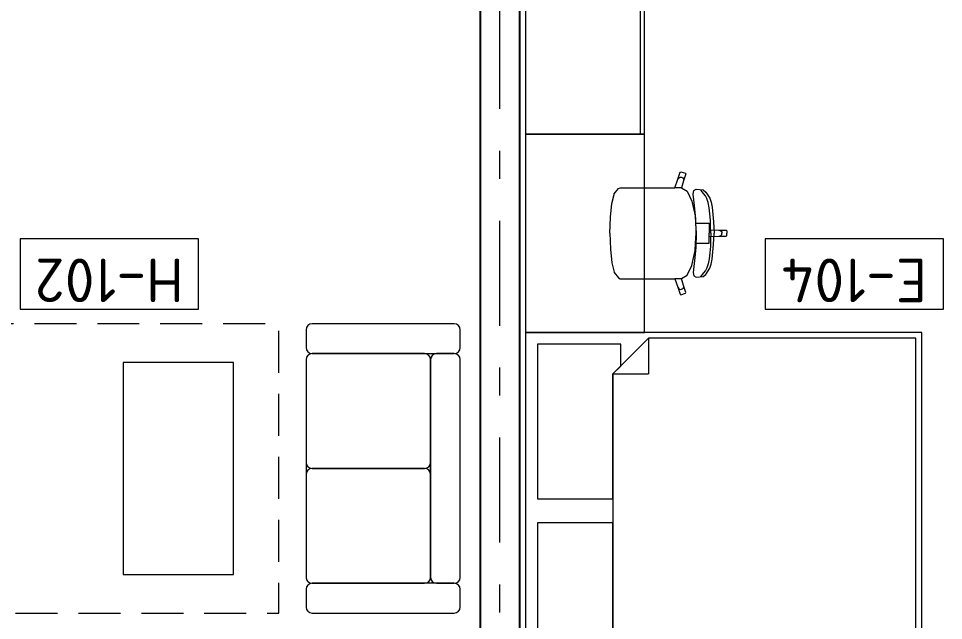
# Model space of a CAD drawing. Header units: millimetres. Extents: x 18162 to 3540582, y 72188 to 247925.
# Drawn here: x 678081 to 682751, y 79693 to 82728 of the extents above; entities that cross this region are included whole.
import ezdxf
from ezdxf.enums import TextEntityAlignment as Align

# ---------------------------------------------------------------- set-up
doc = ezdxf.new("R2010")
doc.units = ezdxf.units.MM
doc.header["$MEASUREMENT"] = 0
doc.set_wipeout_variables(frame=1)
for name, pattern in [('Double Dashed', [1093.611073, 529.166651, -211.666656, 141.111112, -211.666656]), ('Hidden Line', [317.5, 211.666667, -105.833333]), ('Wipeout_Contour', [1000, 0, -1000])]:
    doc.linetypes.add(name, pattern=pattern)
for name, color, linetype in [('Archicad Zone Stamps', 7, 'Continuous'), ('Interior - Furniture', 7, 'Continuous'), ('Model Unit - Zone A', 7, 'Continuous'), ('Structural - Bearing', 7, 'Continuous'), ('Structural - Grid', 7, 'Continuous')]:
    doc.layers.add(name, color=color, linetype=linetype)
doc.styles.add('GENERATED_STYLE_2', font='')
doc.styles.add('GENERATED_STYLE_3', font='', dxfattribs={"width": 0.8})
doc.styles.get('GENERATED_STYLE_2').set_extended_font_data('ISOCPEUR MON')
doc.styles.get('GENERATED_STYLE_3').set_extended_font_data('ISOCPEUR MON')

# ---------------------------------------------------------------- blocks, each defined once
blk = doc.blocks.new('Унтлагын өрөө_E-104_57_3', base_point=(682300.6, 81168.1))
at = {"layer": 'Archicad Zone Stamps', "color": 7, "linetype": 'Continuous', "lineweight": 5}
for p, q in [((682750.6, 81617.4), (681850.6, 81617.4)), ((681850.6, 81617.4), (681850.6, 81262.5)), ((682750.6, 81262.5), (682750.6, 81617.4)), ((681850.6, 81262.5), (682750.6, 81262.5))]:
    blk.add_line(p, q, dxfattribs=at)
at = {"layer": 'Archicad Zone Stamps', "color": 7, "lineweight": 5, "style": 'GENERATED_STYLE_2'}
for tag, p in [('DUMMY_861', (681927.4, 81298)), ('ROOM_NUMBER', (682300.6, 81298))]:
    blk.add_attdef(tag, text='', height=220, rotation=180, dxfattribs=at).set_placement(p, align=Align.TOP_CENTER)
blk = doc.blocks.new('Carpet 27[180]_3', base_point=(677937.6, 79730.2))
at = {"layer": 'Interior - Furniture', "color": 7, "linetype": 'Hidden Line', "lineweight": 5, "flags": 128}
blk.add_lwpolyline([(677937.6, 81188.5), (677937.6, 79730.2), (679396, 79730.2), (679396, 81188.5)], close=True, dxfattribs=at)
blk = doc.blocks.new('Зочны өрөө_ гал тогоо_H-102_83_3', base_point=(678540.2, 81440))
at = {"layer": 'Archicad Zone Stamps', "color": 7, "linetype": 'Continuous', "lineweight": 5}
for p, q in [((678990.2, 81617.4), (678090.2, 81617.4)), ((678090.2, 81617.4), (678090.2, 81262.5)), ((678990.2, 81262.5), (678990.2, 81617.4)), ((678090.2, 81262.5), (678990.2, 81262.5))]:
    blk.add_line(p, q, dxfattribs=at)
at = {"layer": 'Archicad Zone Stamps', "color": 7, "lineweight": 5, "style": 'GENERATED_STYLE_2'}
for tag, p in [('DUMMY_861', (678167, 81298)), ('ROOM_NUMBER', (678540.2, 81298))]:
    blk.add_attdef(tag, text='', height=220, rotation=180, dxfattribs=at).set_placement(p, align=Align.TOP_CENTER)
blk = doc.blocks.new('Bed Layout 27[253]_3', base_point=(680641.3, 80245.7))
at = {"layer": 'Interior - Furniture', "color": 7, "linetype": 'Continuous', "lineweight": 5}
for p, q in [((682641.3, 81145.7), (680641.3, 81145.7)), ((680641.3, 81145.7), (680641.3, 79345.7)), ((681261.3, 81115.7), (681081.3, 80935.7)), ((682611.3, 81115.7), (681261.3, 81115.7)), ((681261.3, 81115.7), (681261.3, 80935.7)), ((682611.3, 80245.7), (682611.3, 81115.7)), ((682641.3, 79345.7), (682641.3, 81145.7)), ((681081.3, 80935.7), (681081.3, 80245.7)), ((681081.3, 80935.7), (681261.3, 80935.7)), ((681081.3, 80245.7), (681081.3, 79555.7)), ((682611.3, 79375.7), (682611.3, 80245.7)), ((681081.3, 79555.7), (681261.3, 79375.7)), ((681081.3, 79555.7), (681261.3, 79555.7)), ((681261.3, 79375.7), (681261.3, 79555.7)), ((681061.3, 79345.7), (680641.3, 79345.7)), ((680641.3, 79345.7), (680641.3, 78845.7)), ((680641.3, 79345.7), (682641.3, 79345.7)), ((681061.3, 78845.7), (681061.3, 79345.7)), ((681261.3, 79375.7), (682611.3, 79375.7)), ((680641.3, 78845.7), (681061.3, 78845.7))]:
    blk.add_line(p, q, dxfattribs=at)
at = {"layer": 'Interior - Furniture', "color": 7, "linetype": 'Continuous', "lineweight": 5, "flags": 128}
for points in [[(681081.3, 80935.7), (681121.3, 80975.7), (681121.3, 81085.7), (680701.3, 81085.7), (680701.3, 80305.7), (681081.3, 80305.7)], [(681081.3, 80185.7), (680701.3, 80185.7), (680701.3, 79405.7), (681121.3, 79405.7), (681121.3, 79515.7), (681081.3, 79555.7)]]:
    blk.add_lwpolyline(points, close=True, dxfattribs=at)
blk.add_lwpolyline([(680851.3, 79195.7, 1), (680851.3, 78995.7, 1)], format="xyb", close=True, dxfattribs=at)
blk = doc.blocks.new('Office Workstation Solo 27[254]_3', base_point=(680641.3, 82145.7))
at = {"layer": 'Interior - Furniture', "color": 7, "linetype": 'Continuous', "lineweight": 5}
for p, q in [((681410.1, 81918.3), (681421.5, 81953.7)), ((681421.5, 81953.7), (681425.2, 81955.7)), ((681425.2, 81955.7), (681448, 81948.2)), ((681448, 81948.2), (681449.9, 81944.4)), ((681394.4, 81874.9), (681410.1, 81918.3)), ((681410.1, 81918.3), (681412.9, 81923.5)), ((681412.9, 81923.5), (681417.5, 81927.1)), ((681417.5, 81927.1), (681423.1, 81928.7)), ((681423.1, 81928.7), (681428.9, 81928)), ((681438.5, 81909), (681428.8, 81874.8)), ((681428.9, 81928), (681434, 81925.1)), ((681434, 81925.1), (681437.6, 81920.5)), ((681437.6, 81920.5), (681439.2, 81914.8)), ((681449.9, 81944.4), (681438.5, 81909)), ((681439.2, 81914.8), (681438.5, 81909)), ((681088.4, 81843.6), (681109.6, 81870.4)), ((681109.6, 81870.4), (681118.2, 81874.9)), ((681118.2, 81874.9), (681149.2, 81874.9)), ((681149.2, 81874.9), (681185.3, 81874.9)), ((681185.3, 81874.9), (681394.4, 81874.9)), ((681428.7, 81874.9), (681394.4, 81874.9)), ((681428.7, 81874.9), (681428.8, 81874.8)), ((681428.8, 81874.8), (681456.7, 81857.5)), ((681456.7, 81857.5), (681480.5, 81807.8)), ((681487.2, 81843.1), (681490.2, 81860.4)), ((681490.2, 81860.4), (681501.8, 81867.1)), ((681501.8, 81867.1), (681537.9, 81863.8)), ((681527.3, 81860.7), (681524.7, 81864.4)), ((681532.5, 81854.4), (681527.3, 81860.7)), ((681538.6, 81845.4), (681532.5, 81854.4)), ((681537.9, 81863.8), (681551.1, 81853.2)), ((681551.1, 81853.2), (681571.1, 81822.2)), ((681076.8, 81795.5), (681087.5, 81841.5)), ((681087.5, 81841.5), (681088.4, 81843.6)), ((681480.5, 81807.8), (681496.4, 81733.4)), ((681489.8, 81814.2), (681487.2, 81843.1)), ((681495.6, 81768.9), (681489.8, 81814.2)), ((681548.7, 81833.7), (681538.6, 81845.4)), ((681556.4, 81820.5), (681548.7, 81833.7)), ((681562.6, 81800.1), (681556.4, 81820.5)), ((681571.1, 81822.2), (681578.4, 81802.3)), ((681069.7, 81726.8), (681076.8, 81795.5)), ((681500.3, 81718), (681495.6, 81768.9)), ((681567.6, 81774.2), (681562.6, 81800.1)), ((681571.3, 81744.2), (681567.6, 81774.2)), ((681578.4, 81802.3), (681583.2, 81776.4)), ((681583.2, 81776.4), (681590.2, 81703.2)), ((681067.1, 81645.7), (681069.6, 81725.7)), ((681069.6, 81725.7), (681069.7, 81726.8)), ((681496.4, 81733.4), (681498.7, 81696)), ((681502.6, 81645.7), (681500.3, 81718)), ((681573.8, 81711.8), (681571.3, 81744.2)), ((681498.7, 81696), (681501.9, 81645.7)), ((681498.7, 81696), (681537.5, 81696)), ((681537.5, 81696), (681567.4, 81696)), ((681567.4, 81696), (681567.4, 81662.6)), ((681575.3, 81678.4), (681573.8, 81711.8)), ((681575.8, 81645.7), (681575.3, 81678.4)), ((681590.2, 81703.2), (681592.4, 81645.7)), ((681067.1, 81645.7), (681069.6, 81565.6)), ((681498.7, 81595.4), (681501.9, 81645.7)), ((681502.6, 81645.7), (681500.3, 81573.4)), ((681567.4, 81662.6), (681567.4, 81645.7)), ((681567.4, 81662.6), (681617.2, 81660.8)), ((681567.4, 81628.8), (681567.4, 81645.7)), ((681567.4, 81628.8), (681617.2, 81630.6)), ((681567.4, 81595.4), (681567.4, 81628.8)), ((681575.8, 81645.7), (681575.3, 81613)), ((681590.2, 81588.2), (681592.4, 81645.7)), ((681617.2, 81660.8), (681623, 81659.6)), ((681617.2, 81660.8), (681654.1, 81660.8)), ((681617.2, 81630.6), (681623, 81631.7)), ((681617.2, 81630.6), (681654.1, 81630.6)), ((681623, 81659.6), (681627.8, 81656.3)), ((681623, 81631.7), (681627.8, 81635)), ((681627.8, 81656.3), (681631.1, 81651.4)), ((681627.8, 81635), (681631.1, 81639.9)), ((681631.1, 81651.4), (681632.2, 81645.7)), ((681631.1, 81639.9), (681632.2, 81645.7)), ((681654.1, 81660.8), (681657.1, 81657.7)), ((681654.1, 81630.6), (681657.1, 81633.6)), ((681657.1, 81657.7), (681657.1, 81645.7)), ((681657.1, 81633.6), (681657.1, 81645.7)), ((681500.3, 81573.4), (681495.6, 81522.4)), ((681496.4, 81557.9), (681498.7, 81595.4)), ((681498.7, 81595.4), (681537.5, 81595.4)), ((681537.5, 81595.4), (681567.4, 81595.4)), ((681573.8, 81579.6), (681571.3, 81547.1)), ((681575.3, 81613), (681573.8, 81579.6)), ((681583.2, 81515), (681590.2, 81588.2)), ((681069.6, 81565.6), (681069.7, 81564.6)), ((681069.7, 81564.6), (681076.8, 81495.8)), ((681480.5, 81483.6), (681496.4, 81557.9)), ((681571.3, 81547.1), (681567.6, 81517.2)), ((681076.8, 81495.8), (681087.5, 81449.9)), ((681456.7, 81433.9), (681480.5, 81483.6)), ((681495.6, 81522.4), (681489.8, 81477.1)), ((681562.6, 81491.2), (681556.4, 81470.9)), ((681567.6, 81517.2), (681562.6, 81491.2)), ((681571.1, 81469.1), (681578.4, 81489.1)), ((681578.4, 81489.1), (681583.2, 81515)), ((681087.5, 81449.9), (681088.4, 81447.8)), ((681088.4, 81447.8), (681109.6, 81420.9)), ((681428.8, 81416.5), (681456.7, 81433.9)), ((681489.8, 81477.1), (681487.2, 81448.2)), ((681487.2, 81448.2), (681490.2, 81431)), ((681532.5, 81436.9), (681527.3, 81430.7)), ((681538.6, 81445.9), (681532.5, 81436.9)), ((681537.9, 81427.6), (681551.1, 81438.1)), ((681548.7, 81457.7), (681538.6, 81445.9)), ((681556.4, 81470.9), (681548.7, 81457.7)), ((681551.1, 81438.1), (681571.1, 81469.1)), ((681109.6, 81420.9), (681118.2, 81416.4)), ((681118.2, 81416.4), (681149.2, 81416.4)), ((681149.2, 81416.4), (681185.3, 81416.4)), ((681185.3, 81416.4), (681394.4, 81416.4)), ((681428.7, 81416.4), (681394.4, 81416.4)), ((681394.4, 81416.4), (681410.1, 81373)), ((681428.7, 81416.4), (681428.8, 81416.5)), ((681438.5, 81382.4), (681428.8, 81416.5)), ((681490.2, 81431), (681501.8, 81424.3)), ((681501.8, 81424.3), (681537.9, 81427.6)), ((681527.3, 81430.7), (681524.7, 81426.9)), ((681410.1, 81373), (681412.9, 81367.9)), ((681410.1, 81373), (681421.5, 81337.6)), ((681412.9, 81367.9), (681417.5, 81364.2)), ((681417.5, 81364.2), (681423.1, 81362.6)), ((681423.1, 81362.6), (681428.9, 81363.3)), ((681425.2, 81335.7), (681448, 81343.1)), ((681428.9, 81363.3), (681434, 81366.2)), ((681434, 81366.2), (681437.6, 81370.8)), ((681437.6, 81370.8), (681439.2, 81376.5)), ((681439.2, 81376.5), (681438.5, 81382.4)), ((681449.9, 81346.9), (681438.5, 81382.4)), ((681448, 81343.1), (681449.9, 81346.9)), ((681421.5, 81337.6), (681425.2, 81335.7))]:
    blk.add_line(p, q, dxfattribs=at)
at = {"layer": 'Interior - Furniture', "color": 7, "linetype": 'Continuous', "lineweight": 5, "flags": 128}
blk.add_lwpolyline([(680641.3, 82145.7), (680641.3, 81145.7), (681241.3, 81145.7), (681241.3, 82145.7)], close=True, dxfattribs=at)
blk = doc.blocks.new('Cupboard 27[255]_3', base_point=(681241.3, 82145.7))
at = {"layer": 'Interior - Furniture', "color": 7, "linetype": 'Continuous', "lineweight": 5}
for p, q in [((681221.3, 82145.7), (681221.3, 83415.7)), ((681241.3, 82780.7), (681221.3, 82780.7)), ((681241.3, 82145.7), (681221.3, 82145.7))]:
    blk.add_line(p, q, dxfattribs=at)
at = {"layer": 'Interior - Furniture', "color": 7, "linetype": 'Continuous', "lineweight": 5, "flags": 128}
blk.add_lwpolyline([(681241.3, 82145.7), (681241.3, 83415.7), (680641.3, 83415.7), (680641.3, 82145.7)], close=True, dxfattribs=at)
blk = doc.blocks.new('Coffee Table 04 27[257]_3', base_point=(678610.1, 79924.6))
at = {"layer": 'Interior - Furniture', "color": 7, "linetype": 'Continuous', "lineweight": 5, "flags": 128}
blk.add_lwpolyline([(678610.1, 79924.6), (679166.4, 79924.6), (679166.4, 80994.1), (678610.1, 80994.1)], close=True, dxfattribs=at)
blk = doc.blocks.new('Sofa 01 27[258]_3', base_point=(680311.3, 81188.5))
at = {"layer": 'Interior - Furniture', "color": 7, "linetype": 'Continuous', "lineweight": 5}
for p, q in [((679533.5, 81158.5), (679533.5, 81068.5)), ((680281.3, 81188.5), (679563.5, 81188.5)), ((680311.3, 81068.5), (680311.3, 81158.5)), ((680131.3, 81038.5), (679563.5, 81038.5)), ((680131.3, 81038.5), (679563.5, 81038.5)), ((679563.5, 81038.5), (680281.3, 81038.5)), ((680281.3, 81038.5), (680191.3, 81038.5)), ((679533.5, 81008.5), (679533.5, 80489.4)), ((679533.5, 81008.5), (679533.5, 79910.2)), ((680161.3, 80489.4), (680161.3, 81008.5)), ((680161.3, 79910.2), (680161.3, 81008.5)), ((680161.3, 81008.5), (680161.3, 79910.2)), ((680311.3, 79910.2), (680311.3, 81008.5)), ((679563.5, 80459.4), (680131.3, 80459.4)), ((680131.3, 80459.4), (679563.5, 80459.4)), ((679533.5, 80429.4), (679533.5, 79910.2)), ((680161.3, 79910.2), (680161.3, 80429.4)), ((679533.5, 79850.2), (679533.5, 79760.2)), ((679563.5, 79880.2), (680131.3, 79880.2)), ((679563.5, 79880.2), (680131.3, 79880.2)), ((680281.3, 79880.2), (679563.5, 79880.2)), ((680191.3, 79880.2), (680281.3, 79880.2)), ((680311.3, 79760.2), (680311.3, 79850.2)), ((679563.5, 79730.2), (680281.3, 79730.2))]:
    blk.add_line(p, q, dxfattribs=at)
for centre, start, end in [((679563.5, 81158.5), 90, 180), ((680281.3, 81158.5), 0, 90), ((679563.5, 81068.5), 180, 270), ((680281.3, 81068.5), 270, 0), ((679563.5, 81008.5), 90, 180), ((679563.5, 81008.5), 90, 180), ((680131.3, 81008.5), 0, 90), ((680131.3, 81008.5), 0, 90), ((680191.3, 81008.5), 90, 180), ((680281.3, 81008.5), 0, 90), ((679563.5, 80489.4), 180, 270), ((679563.5, 80429.4), 90, 180), ((680131.3, 80489.4), 270, 0), ((680131.3, 80429.4), 0, 90), ((679563.5, 79910.2), 180, 270), ((679563.5, 79910.2), 180, 270), ((680131.3, 79910.2), 270, 0), ((680131.3, 79910.2), 270, 0), ((680191.3, 79910.2), 180, 270), ((680281.3, 79910.2), 270, 0), ((679563.5, 79850.2), 90, 180), ((680281.3, 79850.2), 0, 90), ((679563.5, 79760.2), 180, 270), ((680281.3, 79760.2), 270, 0)]:
    blk.add_arc(centre, 30, start, end, dxfattribs=at)
blk = doc.blocks.new('Standard grid marker[332]_3', base_point=(680511.3, 72524.1))
at = {"layer": 'Structural - Grid', "color": 13, "linetype": 'Double Dashed', "lineweight": 13}
blk.add_line((680511.3, 73524.1), (680511.3, 100185.5), dxfattribs=at)
at = {"layer": 'Structural - Grid', "color": 13, "lineweight": 13, "style": 'GENERATED_STYLE_3'}
blk.add_attdef('AC_MarkerText_1', text='', height=250, rotation=180, dxfattribs=at).set_placement((680511.3, 101360.5), align=Align.TOP_CENTER)

msp = doc.modelspace()

# ---------------------------------------------------------------- block references
at = {"layer": 'Interior - Furniture', "color": 7, "linetype": 'Continuous', "lineweight": 5}
for name, p in [('Cupboard 27[255]_3', (681241.3, 82145.7)), ('Office Workstation Solo 27[254]_3', (680641.3, 82145.7)), ('Sofa 01 27[258]_3', (680311.3, 81188.5)), ('Bed Layout 27[253]_3', (680641.3, 80245.7)), ('Coffee Table 04 27[257]_3', (678610.1, 79924.6))]:
    msp.add_blockref(name, p, dxfattribs=at)
at = {"layer": 'Interior - Furniture', "color": 7, "linetype": 'Hidden Line', "lineweight": 5}
msp.add_blockref('Carpet 27[180]_3', (677937.6, 79730.2), dxfattribs=at)
at = {"layer": 'Model Unit - Zone A', "color": 7, "linetype": 'Continuous', "lineweight": 5}
for name, p, values in [('Зочны өрөө_ гал тогоо_H-102_83_3', (678540.2, 81440), {'ROOM_NUMBER': 'H-102'}), ('Унтлагын өрөө_E-104_57_3', (682300.6, 81168.1), {'ROOM_NUMBER': 'E-104'})]:
    msp.add_blockref(name, p, dxfattribs=at).add_auto_attribs(values)

# ---------------------------------------------------------------- wipeouts: each hides what was drawn before it
at = {"color": 254, "linetype": 'Wipeout_Contour', "lineweight": 0, "ltscale": 2742178.108004122}
msp.add_wipeout([(680611.3, 78745.7), (680611.3, 86895.7), (680411.3, 86895.7), (680411.3, 78745.7)], dxfattribs=at).dxf.layer = 'Structural - Bearing'

# ---------------------------------------------------------------- next in the draw order: linework, layer by layer
at = {"layer": 'Structural - Bearing', "color": 7, "linetype": 'Continuous', "lineweight": 25, "flags": 128}
for points in [[(680411.3, 84045.7), (680411.3, 78745.7)], [(680611.3, 78745.7), (680611.3, 84045.7)]]:
    msp.add_lwpolyline(points, dxfattribs=at)

# ---------------------------------------------------------------- next in the draw order: block references
at = {"layer": 'Structural - Grid', "color": 13, "linetype": 'Continuous', "lineweight": 13}
msp.add_blockref('Standard grid marker[332]_3', (680511.3, 72524.1), dxfattribs=at)

doc.saveas('drawing.dxf')
